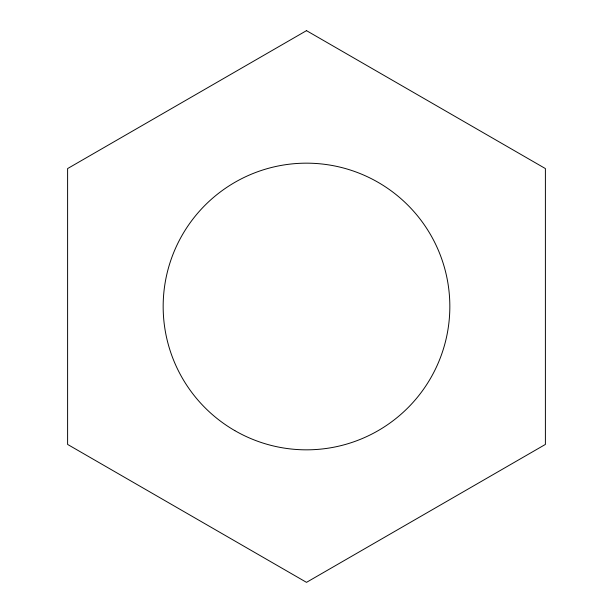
<?xml version="1.0" encoding="UTF-8"?>
<svg xmlns="http://www.w3.org/2000/svg" width="613" height="613" viewBox="0 0 613 613"><rect width="100%" height="100%" fill="white"/><g stroke="black" fill="none" stroke-linecap="round" stroke-linejoin="round"><path stroke-width="0.92" d="M306.5 30.65L67.606 168.575L67.606 444.425L306.5 582.35L545.394 444.425L545.394 168.575L306.5 30.65M234.833 430.632A143.335 143.335 0 0 0 449.835 306.5A143.335 143.335 0 0 0 234.833 182.368A143.335 143.335 0 0 0 234.833 430.632"/></g></svg>
